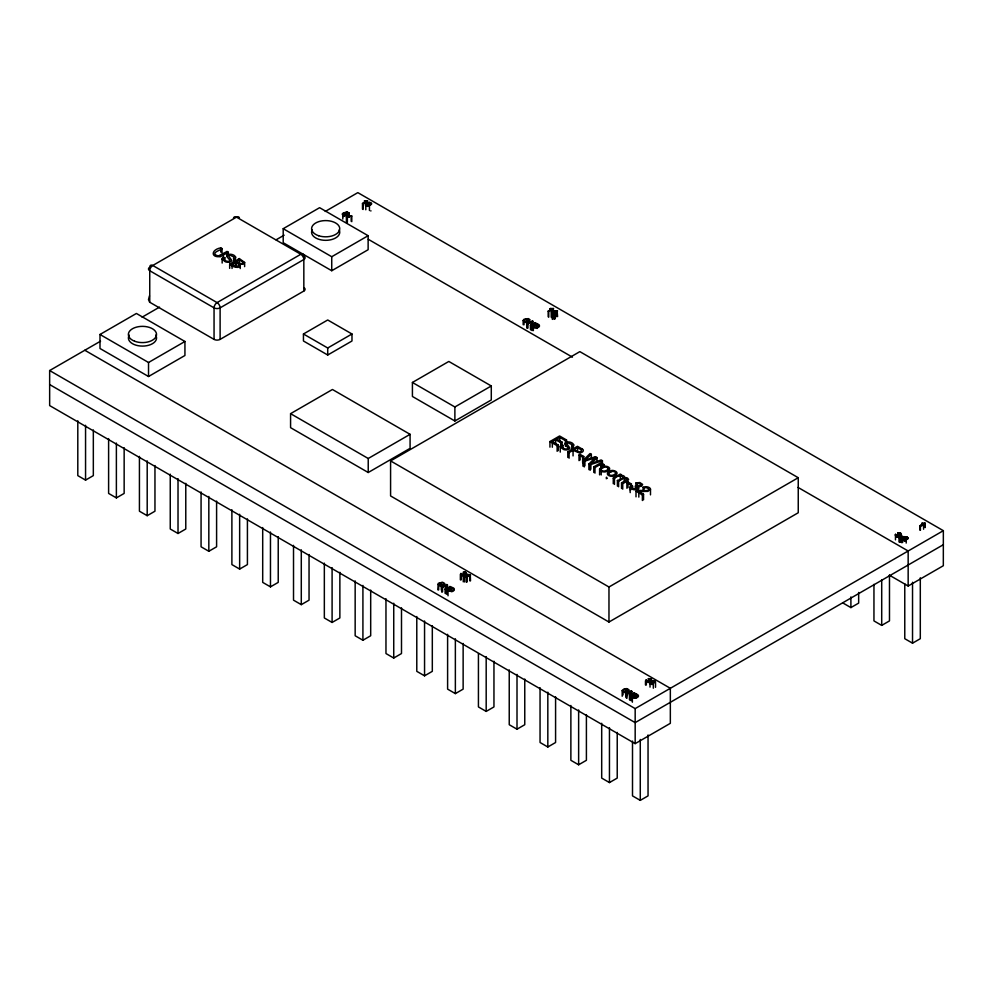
<?xml version="1.0" encoding="UTF-8"?>
<svg xmlns="http://www.w3.org/2000/svg" width="993" height="993" viewBox="0 0 993 993"><rect width="100%" height="100%" fill="white"/><g stroke="black" fill="none" stroke-linecap="round" stroke-linejoin="round"><path stroke-width="1.49" d="M630.207 492.602C630.282 491.56 628.842 483.939 632.553 486.136L632.553 488.941M437.826 589.854L438.36 583.263L442.642 582.27L444.79 583.623L444.417 584.728L443.685 584.492A2.309 1.328 0 0 0 443.325 583.015A2.309 1.328 0 0 0 440.718 582.742L438.695 584.132L438.67 589.929M438.67 584.318L440.569 585.733L442.307 585.324L440.892 584.505L441.438 584.182L443.486 585.361L440.693 586.28L437.839 584.38M523.174 324.711L523.187 320.379L524.056 319.249L528.288 318.604L530.175 319.957L529.033 320.751A2.309 1.328 0 0 0 528.673 319.274A2.309 1.328 0 0 0 526.067 319.014L524.056 320.354L524.019 324.785M622.189 696.267L622.214 690.42L624.175 688.857L626.682 688.621L628.917 689.701L628.78 693.958M623.033 694.939L623.07 690.507L625.081 689.179A2.309 1.328 0 0 1 627.675 689.427A2.309 1.328 0 0 1 628.147 690.942L628.048 693.71M646.282 685.033L646.654 680.217L645.971 679.932M470.508 580.88L470.272 574.773L466.834 574.326L466.834 577.132M599.586 474.865L599.623 468.994L600.964 467.442A9.049 5.226 0 0 1 601.857 466.933L603.57 466.313A3.997 2.309 0 0 1 605.507 466.164A4.667 2.694 0 0 1 608.945 470.322M470.508 575.332L469.217 576.325L465.643 576.35A3.289 1.899 0 0 0 464.674 576.374L464.674 581.985M530.448 329.589L530.448 325.394L531.652 321.769L527.308 323.581L527.308 327.777M531.578 328.993L531.578 324.785L532.782 321.173L527.308 323.581M445.1 593.33L445.1 589.134L446.304 585.51L441.959 587.322L441.959 591.518M441.959 587.322L446.788 584.529L447.433 584.914L446.229 588.526L450.574 586.726L445.1 589.134M629.463 699.755L629.463 695.547L630.667 691.935L626.322 693.735L626.322 697.942M626.322 693.735L631.138 690.954L631.796 691.327L630.592 694.951L634.328 692.791L634.937 695.944M538.839 326.114L536.083 327.504L533.353 326.436L533.353 330.632M453.516 589.805L450.735 591.245L448.017 590.165L448.017 595.775M637.878 696.23L635.086 697.657L632.367 696.59L632.367 702.2M149.459 295.79L148.491 299.638L149.62 302.182L214.054 339.383A4.295 2.482 0 0 0 220.111 339.383L303.833 291.048A4.295 2.482 0 0 0 304.33 287.896M346.408 222.606L346.408 216.995L348.58 214.215L349.213 214.575L347.401 216.722L351.783 216.052L351.783 221.662M901.644 542.674L901.272 535.004L899.099 537.796L904.474 536.853L904.474 541.048M901.135 542.178L901.272 535.004M901.905 535.364L900.068 537.548L900.068 541.744M367.286 203.329L368.589 202.572A2.073 1.204 0 0 1 370.65 202.671L370.972 202.82A2.197 1.266 0 0 1 371.556 204.037A2.594 1.502 0 0 1 371.27 204.434L370.488 205.005A10.687 6.169 0 0 1 369.83 205.377L368.788 205.812A3.24 1.874 0 0 1 368.229 205.948L367.869 205.998A2.123 1.229 0 0 1 366.231 205.774L365.523 205.29A1.701 0.981 0 0 1 365.436 204.533L367.112 205.563L369.334 204.992M584.914 465.779L584.914 460.181L595.477 456.693L597.016 457.587L593.504 461.211A36.791 21.238 0 0 1 590.86 463.607L590.847 469.205M594.286 458.543L588.899 464.041L588.899 469.639M594.373 458.468L595.055 457.798M582.941 466.201L582.941 460.603L590.041 453.553L591.344 454.31L591.344 458.518M895.475 539.857L895.475 534.259C895.09 536.431 899.844 535.81 898.255 534.073M591.344 454.31L584.914 460.181M632.553 486.136C630.319 487.985 634.117 489.35 635.632 488.655C639.976 488.059 633.646 482.524 635.57 488.519M608.883 470.297C606.388 472.569 600.839 472.891 599.586 469.267M233.392 262.549L234.038 257.621A2.309 1.328 0 0 0 234.038 257.038L230.091 255.238A1.701 0.981 0 0 0 229.346 255.437L228.961 255.673A1.539 0.881 0 0 0 228.7 256.132L231.754 260.315A3.24 1.874 0 0 1 231.22 261.283L231.071 261.407A3.947 2.271 0 0 1 230.525 261.742A3.662 2.11 0 0 1 227.807 262.251M571.484 450.226L572.129 445.298A2.309 1.328 0 0 0 572.129 444.703L568.182 442.903A1.701 0.981 0 0 0 567.437 443.101L567.164 443.263A1.539 0.881 0 0 0 566.792 443.797L569.845 447.98A3.24 1.874 0 0 1 569.312 448.948L569.163 449.072A3.947 2.271 0 0 1 568.617 449.407A3.662 2.11 0 0 1 567.462 449.804A4.109 2.371 0 0 1 566.643 449.916A3.823 2.209 0 0 1 565.787 449.928L564.893 449.829A5.586 3.227 0 0 1 563.441 449.432L560.362 447.061A4.32 2.495 0 0 1 560.35 445.956A4.68 2.706 0 0 1 561.157 444.926L562.857 445.286L562.857 448.091M227.695 262.264L226.801 262.164A5.586 3.227 0 0 1 225.349 261.755L222.271 259.396A4.32 2.495 0 0 1 222.258 258.279A4.68 2.706 0 0 1 223.065 257.261L224.766 257.621L224.058 259.421A4.68 2.706 0 0 0 224.778 260.203L225.126 260.451A6.318 3.649 0 0 0 225.696 260.774L226.069 260.936A4.121 2.383 0 0 0 227.025 261.233L227.757 261.333A2.048 1.179 0 0 0 229.594 260.861A1.75 1.018 0 0 0 229.929 260.203L227.298 257.137A4.717 2.718 0 0 1 227 256.566L226.925 256.144M562.857 445.286L562.15 447.086A4.68 2.706 0 0 0 562.87 447.88L563.217 448.128A6.318 3.649 0 0 0 563.788 448.439L564.161 448.613A4.121 2.383 0 0 0 565.116 448.91L565.849 448.997A2.048 1.179 0 0 0 567.686 448.526A1.75 1.018 0 0 0 568.021 447.868L565.389 444.802A4.717 2.718 0 0 1 565.091 444.243L565.017 443.821A3.116 1.8 0 0 1 565.799 442.63A3.513 2.023 0 0 1 567.487 442.009L567.748 441.984A3.351 1.936 0 0 1 568.815 441.947L569.92 442.121A6.045 3.488 0 0 1 571.26 442.568L571.769 442.816A8.589 4.953 0 0 1 572.514 443.263L573.817 444.727A3.649 2.11 0 0 1 573.805 445.547A4.009 2.321 0 0 1 573.135 446.428L572.762 449.494M234.671 263.219L235.043 258.763A4.009 2.321 0 0 0 235.713 257.87A3.649 2.11 0 0 0 235.726 257.063L234.422 255.586A8.589 4.953 0 0 0 233.678 255.139L233.169 254.891A6.045 3.488 0 0 0 231.828 254.444L230.724 254.282A3.351 1.936 0 0 0 229.656 254.307L229.395 254.345A3.513 2.023 0 0 0 227.707 254.953A3.116 1.8 0 0 0 226.913 256.144M222.01 252.805L222.01 248.598L220.744 247.865C211.037 249.628 210.69 257.808 220.086 256.604M222.01 248.598C222.109 249.702 211.435 252.284 215.779 255.002A7.534 4.357 0 0 0 216.126 255.189L217.628 255.722A2.346 1.353 0 0 0 218.423 255.784M228.316 255.04L228.316 252.234L227.037 251.502L218.745 255.76M222.73 255.462L228.316 252.234M99.995 334.48L136.401 313.465L184.934 341.48L184.934 355.494L148.528 376.508L99.995 348.493L99.995 334.48L148.528 362.495L184.934 341.48M283.204 228.7L319.609 207.686L368.13 235.713L368.13 249.715L331.736 270.729L283.204 242.714L283.204 228.7L331.736 256.728L368.13 235.713M229.668 268.371L229.668 264.163L239.313 258.59L244.626 262.425L243.297 264.126L240.219 264.374L240.219 268.582M232.052 264.262L235.391 262.338C241.1 263.455 238.605 267.775 235.428 266.136A6.268 3.624 0 0 1 234.745 265.801L232.052 264.262L232.052 268.458M236.495 265.901L236.495 261.693L239.487 259.967L241.411 261.085A9.545 5.511 0 0 1 242.677 261.916A2.048 1.179 0 0 1 242.317 263.294A2.048 1.179 0 0 1 239.934 263.505M84.815 350.256L670.337 688.298L670.337 723.326L635.172 743.633L49.65 405.578L49.65 370.55L100.566 341.158M142.098 317.177L159.525 307.122M276.091 239.822L284.135 235.18M325.245 211.447L357.828 192.63L943.35 530.684L943.325 565.725L908.161 586.019L889.368 575.17M364.381 201.082L364.952 200.747A4.208 2.433 0 0 0 367.559 200.884L362.495 203.54L362.495 209.138M362.495 203.54L366.268 201.356L366.268 205.551M348.58 217.008L349.263 213.147L346.867 211.77L343.913 212.936L343.913 215.729M303.448 333.996L327.715 319.982L351.981 333.996L351.981 340.996L327.715 355.01L303.448 340.996L303.448 333.996L327.715 347.997L351.981 333.996M77.802 420.809L77.802 475.622L85.559 480.115L93.33 475.622L93.33 429.944M108.609 438.596L108.609 493.422L116.38 497.903L124.15 493.422L124.15 447.731M290.577 413.659L332.444 389.492L410.084 434.326L410.084 448.339L368.229 472.507L290.577 427.673L290.577 413.659L368.229 458.493L410.084 434.326M139.43 456.395L139.43 511.209L147.2 515.69L154.958 511.209L154.958 465.531M412.418 382.466L448.824 361.452L491.287 385.967L491.287 399.968L454.881 420.982L412.418 396.468L412.418 382.466L454.881 406.981L491.287 385.967M524.019 320.59L525.645 321.931L527.643 321.583L527.643 324.388M550.06 308.699L550.631 308.364A4.208 2.433 0 0 0 553.238 308.488L553.61 311.492M523.174 320.578L525.682 322.464L528.822 321.62L526.786 320.441L526.228 320.764L527.643 321.583M548.173 316.755L548.173 311.144L551.947 308.96L551.947 311.765M548.173 311.144L553.61 308.686M551.227 317.201L551.227 311.591L557.11 310.735L557.582 316.618M531.578 324.785L535.314 322.626L535.922 325.791M552.17 319.063L552.17 313.453L553.312 312.795L553.312 318.405M552.356 317.214L552.356 311.603L553.871 312.472L556.018 311.243L556.018 316.841M530.448 325.394L535.922 322.986M552.17 313.453L555.112 313.192L555.112 318.803M554.553 319.113L554.454 312.82L557.582 311.008M532.161 326.387L536.99 323.594C543.978 326.449 534.383 330.309 532.161 326.387L532.161 330.582M533.353 326.436L537.076 324.289L538.082 324.872A2.88 1.663 0 0 1 539.174 326.052M170.25 474.182L170.25 529.008L178.02 533.489L185.778 529.008L185.778 483.318M201.07 491.969L201.07 546.795L208.828 551.276L216.598 546.795L216.598 501.105M390.584 460.913L579.85 351.634L798.248 477.72L798.248 512.748L608.97 622.028L390.584 495.941L390.584 460.913L608.97 587L798.248 477.72M231.89 509.769L231.89 564.583L239.648 569.076L247.418 564.583L247.418 518.905M262.698 527.556L262.698 582.382L270.468 586.863L278.226 582.382L278.226 536.692M549.948 447.148L549.948 441.55L559.593 435.977L566.556 439.998L566.556 442.804M552.331 447.247L552.331 441.649L555.67 439.725L560.995 442.791L562.1 442.158L562.1 444.951M566.556 439.998L565.451 440.644L559.767 437.354L556.775 439.08L562.1 442.158M549.948 441.55L557.135 445.696L558.24 445.05L558.24 450.661M293.518 545.356L293.518 600.169L301.289 604.65L309.046 600.169L309.046 554.491M567.81 457.463L567.81 451.865L577.467 446.291L581.327 448.526A12.177 7.025 0 0 1 582.481 449.283M567.81 451.865L569.088 452.597L573.06 450.301L579.204 452.87A4.009 2.309 0 0 0 582.804 451.629A4.009 2.309 0 0 0 582.606 449.233M577.628 447.669L574.177 449.668L576.66 451.095A5.797 3.339 0 0 0 577.963 451.691L578.373 451.79A1.936 1.117 0 0 0 579.006 451.852A2.371 1.365 0 0 0 581.203 449.829A8.664 5.002 0 0 0 580.173 449.171L577.628 447.669L577.628 451.877M579.018 460.628L579.018 455.017L580.123 454.384L583.76 456.482L583.76 460.678M579.018 455.017L582.643 457.115L583.76 456.482M593.789 472.469L593.789 466.859L600.802 462.812L601.87 463.421L601.87 467.629M600.765 468.262L600.765 464.054L601.87 463.421M593.789 466.859L594.968 467.542L598.618 465.432A6.579 3.798 0 0 1 600.082 464.786M324.339 563.143L324.339 617.969L332.096 622.45L339.867 617.969L339.867 572.278M613.277 483.715L613.277 478.105L620.29 474.058L621.345 474.666L620.302 475.275L620.302 479.47M613.277 478.105L614.456 478.787C617.733 473.438 629.55 476.789 617.41 480.5L617.41 486.111M617.41 480.5L618.602 481.183L622.636 478.849A3.327 1.924 0 0 1 624.659 478.179L626.931 479.52L621.544 482.883L621.544 488.494M621.544 482.883L622.723 483.566C623.306 483.094 631.449 480.24 627.526 478.105A3.351 1.936 0 0 0 625.528 477.621L624.299 477.683L624.299 481.878M626.906 482.672L628.01 482.027L631.647 484.125L630.53 484.77L626.906 482.672L626.906 488.271M463.272 581.861L463.272 576.25L467.033 577.752L467.033 581.948M446.825 594.323L446.825 590.127L451.641 587.335C458.816 588.638 448.824 596.036 451.641 587.335M448.017 590.165L451.728 588.03L452.734 588.613A2.88 1.663 0 0 1 453.838 589.792M355.159 580.93L355.159 635.756L362.917 640.237L370.687 635.756L370.687 590.078M636.004 496.835L636.004 491.237L642.372 494.911L643.538 494.229L643.538 499.839M385.967 598.729L385.967 653.543L393.737 658.036L401.495 653.543L401.495 607.865M416.787 616.516L416.787 671.342L424.557 675.823L432.315 671.342L432.315 625.652M447.607 634.316L447.607 689.13L455.365 693.61L463.135 689.13L463.135 643.452M478.427 653.63L478.427 706.929L486.185 711.41L493.955 706.929L493.955 661.239M509.235 669.89L509.235 724.716L517.005 729.197L524.763 724.716L524.763 679.038M623.033 690.743L624.659 692.096L626.657 691.736L626.657 695.944M622.189 690.669L624.597 692.605L627.837 691.773L625.801 690.607L625.242 690.917L626.657 691.736M921.715 526.153L922.286 523.013A4.208 2.433 0 0 0 924.893 523.15L925.265 527.544M919.828 530.001L919.828 525.806L923.602 523.621L923.602 529.219M919.828 525.806L925.265 523.348M629.463 695.547L634.937 693.139M631.176 696.54L636.004 693.759C643.129 696.701 632.814 700.388 631.176 696.54L631.176 700.748M632.367 696.59L636.079 694.442L637.096 695.026A2.88 1.663 0 0 1 638.189 696.217M540.055 687.69L540.055 742.503L547.826 746.997L555.583 742.503L555.583 696.825M49.65 370.55L635.172 708.605L943.35 530.684M943.35 544.698L635.172 722.619L49.65 384.564M570.876 705.477L570.876 760.303L578.634 764.784L586.404 760.303L586.404 714.612M843.131 603.111L850.902 607.592L858.66 603.111L858.66 592.449M601.696 723.276L601.696 778.09L609.454 782.571L617.224 778.09L617.224 732.412M873.952 584.356L873.952 620.91L881.71 625.391L889.48 620.91L889.48 575.22M632.504 741.063L632.504 795.889L640.274 800.37L648.044 795.889L648.044 734.969M904.772 583.872L904.772 638.698L912.53 643.179L920.3 638.698L920.3 577.789M644.172 490.989C642.037 483.74 653.965 490.368 645.897 490.641A25.346 14.634 0 0 1 642.086 490.542A12.028 6.939 0 0 0 636.923 490.703A3.053 1.763 0 0 0 636.004 491.237M607.344 478.254L606.239 478.7M635.57 485.714L636.749 485.18C640.075 491.125 631.176 490.753 630.207 487.104M461.137 573.532A2.048 1.179 0 0 0 462.428 575.419A2.048 1.179 0 0 0 464.712 573.88C468.348 575.133 465.022 569.945 463.768 572.489A1.291 0.745 0 0 1 465.692 572.427A1.291 0.745 0 0 1 465.543 573.532A1.291 0.745 0 0 1 463.657 573.309L463.52 573.681M904.772 541.247L905.368 538.169A1.291 0.745 0 0 0 907.267 538.491A1.291 0.745 0 0 0 907.416 537.374A1.291 0.745 0 0 0 905.479 537.436C906.373 534.966 910.395 539.758 906.485 538.926A2.048 1.179 0 0 1 904.151 540.366A2.048 1.179 0 0 1 902.86 538.479M461.174 579.912L461.174 574.314L463.086 574.959L463.582 573.731M646.282 680.838L648.193 681.483L648.739 680.279M636.811 489.437L638.797 488.134L638.412 486.582L641.54 486.309L642.608 484.385L639.864 482.548L635.992 482.921L640.994 484.212L640.659 485.416L638.685 485.862A3.5 2.023 0 0 1 636.935 485.304M897.883 537.139L897.883 532.943L900.763 533.167L901.036 534.346L899.149 534.793L899.099 542.004M648.429 681.409L648.367 678.616L651.557 679.138L651.371 680.168L649.645 680.466L649.583 683.246M348.68 213.483L346.756 212.378L345.229 212.961L345.229 215.766M590.847 463.607L601.137 459.958L602.416 460.702L602.416 464.898M463.259 574.91L463.259 572.092M603.57 467.418L603.732 467.355A3.14 1.812 0 0 1 604.998 467.082A2.793 1.614 0 0 1 608.088 468.783M611.055 471.737L611.216 471.675A3.14 1.812 0 0 1 612.47 471.402A2.793 1.614 0 0 1 615.573 473.102M594.844 457.872L584.244 461.348L582.941 460.603M588.899 464.041L590.127 464.749L602.416 460.702M347.376 216.747L347.376 222.358M900.068 537.548L904.474 536.853M602.863 465.531L604.365 465.134M351.783 216.052L346.408 216.995M451.604 591.642L446.825 590.127M552.356 311.603L556.018 311.243M526.675 322.104L526.724 326.312M625.689 692.27L625.739 696.478M638.822 497.108L638.822 491.51A6.566 3.798 0 0 1 640.609 491.436L647.908 491.386L650.489 489.276L650.489 494.874M906.373 538.914L906.187 543.084M464.65 573.954L464.476 576.734M638.412 486.582L638.412 490.79M628.048 690.917L628.78 691.153M897.672 534.333L897.672 537.139M904.772 538.442C907.292 540.378 902.016 540.341 902.587 538.355L902.587 542.563M345.279 212.825A2.321 1.341 0 0 1 347.091 214.302A2.321 1.341 0 0 1 344.708 215.481A2.222 1.291 0 0 1 342.573 214.836A2.222 1.291 0 0 1 342.734 213.433L343.466 213.78L343.466 216.586M233.392 258.354L234.671 259.024M571.484 446.018L572.762 446.689M554.454 312.82L555.112 313.192M551.227 311.591L553.312 312.795M901.272 542.004L901.905 542.364M368.304 239.313L572.427 357.157M798.037 487.414L908.161 550.991L908.161 586.019M638.822 491.51L643.538 494.229M552.331 441.649L558.24 445.05M236.495 261.693L238.581 262.897A7.472 4.32 0 0 0 239.896 263.542M229.668 264.163C231.146 266.757 241.436 269.773 240.219 264.374M464.674 576.387L467.033 577.752M643.129 491.585L643.129 487.377L644.172 488.184M466.834 574.326L469.664 575.406L466.313 575.915A6.008 3.475 0 0 0 463.731 575.99M897.883 532.943L898.38 533.328A1.291 0.745 0 0 1 900.303 533.266A1.291 0.745 0 0 1 900.167 534.383A1.291 0.745 0 0 1 898.268 534.16M648.367 678.616L648.876 679.013A1.291 0.745 0 0 1 650.8 678.939A1.291 0.745 0 0 1 650.651 680.056A1.291 0.745 0 0 1 648.752 679.833M343.913 212.936L344.385 213.296A1.514 0.881 0 0 1 346.085 214.265A1.514 0.881 0 0 1 344.099 215.009A1.514 0.881 0 0 1 343.28 213.718M637.034 486.496L636.997 483.703M461.174 574.314L460.864 573.408L460.864 577.616M924.893 523.125L924.893 527.32M920.412 526.141L920.412 530.349M912.53 582.27L912.53 643.179M905.368 538.169L905.368 540.974M904.983 537.039L904.983 541.247M903.866 536.505L903.866 540.701M899.646 538.119L899.646 542.315M896.158 534.544L896.158 537.35M881.71 579.701L881.71 625.391M850.902 596.942L850.902 607.592M655.529 681.719L655.529 687.317M653.344 682.601L653.344 688.211M653.332 682.65A1.725 0.993 0 0 0 655.318 681.719A1.725 0.993 0 0 0 653.493 680.677A1.725 0.993 0 0 0 651.892 681.831L651.991 684.624M650.018 682.911L650.018 687.119M648.876 679.013L648.876 681.806M645.475 680.764L645.475 684.971M642.372 494.911L642.372 500.509M640.274 739.462L640.274 800.37M636.079 694.442L636.079 697.247M635.992 482.921L635.992 488.519M636.004 693.759L636.004 697.967M635.172 708.605L635.172 743.633M634.328 692.791L634.328 695.596M631.796 691.327L631.796 695.534M631.188 485.552L631.188 488.357M631.138 690.954L631.138 695.15M630.53 484.77L630.53 490.368M630.667 691.935L630.592 699.146M630.108 695.932L630.108 700.127M628.01 482.027L628.01 487.637M626.931 694.095L626.931 698.29M626.049 692.816L626.049 697.012M622.723 483.566L622.723 489.164M618.602 481.183L618.602 486.781M614.456 478.787L614.456 484.398M609.454 727.757L609.454 782.571M608.97 587L608.97 622.028M601.199 474.964L601.199 469.366A2.78 1.601 0 0 0 604.141 471.067A2.942 1.701 0 0 0 605.246 470.881L605.904 470.645A5.002 2.892 0 0 0 608.225 468.808M597.016 457.587L597.016 461.782M595.477 456.693L595.477 459.498M594.968 467.542L594.968 473.14M590.127 464.749L590.127 470.347M584.244 461.348L584.244 466.958M582.643 457.115L582.643 462.726M580.123 454.384L580.123 459.982M578.634 709.958L578.634 764.784M573.06 450.301L573.06 455.911M569.088 452.597L569.088 458.207M565.451 440.644L565.451 446.242M561.591 444.628L561.591 447.433M560.995 442.791L560.995 446.999M560.251 446.515L560.251 452.125M559.767 437.354L559.767 441.562M557.11 310.735L557.11 316.333M557.135 445.696L557.135 451.306M555.67 439.725L555.67 443.921M553.871 312.472L553.908 318.741M553.238 308.463L553.238 311.268M552.766 313.8L552.766 319.398M551.785 311.268L551.785 316.879M548.757 311.492L548.757 317.09M547.826 692.171L547.826 746.997M536.99 323.594L537.076 328.484M535.314 322.626L535.314 325.431M532.782 321.173L532.782 323.979M532.124 320.789L532.124 323.594M531.652 321.769L531.652 324.574M531.094 325.766L531.094 329.974M529.033 320.751L529.033 323.557M527.916 323.929L527.916 328.137M527.035 322.651L527.035 328.261M517.005 674.384L517.005 729.197M486.185 656.584L486.185 711.41M469.701 575.208L469.701 580.818M466.449 578.087L466.449 582.295M463.644 573.222L463.644 576.027M460.367 574.252L460.367 579.85M455.365 638.797L455.365 693.61M454.881 406.981L454.881 420.982M449.966 586.366L449.966 589.172M447.433 584.914L447.433 587.707M446.788 584.529L446.788 588.737M446.304 585.51L446.229 592.734M445.758 589.507L445.758 593.715M443.685 584.492L443.685 587.297M442.568 587.67L442.568 591.878M441.686 586.391L441.686 592.002M441.438 584.182L441.438 586.987M441.376 585.858L441.376 590.053M424.557 620.997L424.557 675.823M393.737 603.21L393.737 658.036M369.446 210.528L369.446 204.93A1.936 1.117 0 0 1 367.41 204.446A1.837 1.067 0 0 1 367.112 204.024A2.135 1.229 0 0 1 367.1 203.677A1.936 1.117 0 0 1 367.286 203.354M368.229 458.493L368.229 472.507M367.559 200.859L367.559 206.457M365.796 204.161L365.796 209.771M364.952 200.747L364.952 203.553M363.078 203.875L363.078 209.486M362.917 585.423L362.917 640.237M351.174 215.704L351.174 221.315M349.263 213.147L349.213 217.368M346.867 211.77L346.954 222.928M346.756 212.378L346.756 216.573M344.385 213.296L344.385 216.102M342.784 213.458L342.784 219.068M332.096 567.624L332.096 622.45M331.736 256.728L331.736 270.729M327.715 347.997L327.715 355.01M303.833 291.048L303.833 259.521A4.295 2.482 0 0 0 303.833 256.02A4.295 2.482 -60 0 0 300.805 254.27L236.495 217.144A4.295 2.482 60 0 0 233.516 218.286M301.289 549.837L301.289 604.65M270.468 532.037L270.468 586.863M244.626 262.425L244.626 266.633M239.648 514.25L239.648 569.076M239.313 258.59L239.487 264.175M235.391 262.338L235.391 266.534M227.037 251.502L227.037 255.71M224.766 257.621L224.766 260.414M223.499 256.951L223.499 259.756M222.159 258.85L222.159 263.046M220.744 247.865L220.744 252.073M220.111 339.383L220.111 307.855A4.295 2.482 60 0 0 217.082 302.604L152.773 265.479A4.295 2.482 60 0 0 149.744 267.229A4.295 2.482 0 0 0 149.744 270.729L149.744 302.257M214.054 339.383L214.054 307.855A4.295 2.482 -60 0 1 217.082 302.604L300.805 254.27A4.295 2.482 60 0 1 303.833 259.521L220.111 307.855A4.295 2.482 0 0 1 214.054 307.855L149.744 270.729A4.295 2.482 -60 0 1 152.773 265.479L236.495 217.144A4.295 2.482 -60 0 1 239.412 218.001M208.828 496.463L208.828 551.276M178.02 478.663L178.02 533.489M148.528 362.495L148.528 376.508M147.2 460.876L147.2 515.69M116.38 443.077L116.38 497.903M85.559 425.289L85.559 480.115M339.172 229.917A14.076 8.118 0 0 1 325.667 240.331A14.076 8.118 0 0 1 312.174 229.917M155.653 335.137A14.076 8.118 0 0 1 142.471 346.098A14.076 8.118 0 0 1 129.289 335.137M643.042 487.315A4.605 2.656 0 0 1 647.808 486.98A4.605 2.656 0 0 1 650.502 489.276M620.377 475.424A3.24 1.874 0 0 1 623.629 475.858A3.24 1.874 0 0 1 624.498 477.707M612.991 470.496A3.997 2.309 0 0 0 611.055 470.632L609.342 471.253A9.049 5.226 0 0 0 608.448 471.762C604.104 475.97 614.108 477.993 616.368 474.617A4.667 2.694 0 0 0 612.991 470.521M608.56 473.661A5.077 2.929 0 0 1 611.129 471.824M608.672 473.686A2.78 1.601 0 0 0 611.626 475.386A2.942 1.701 0 0 0 612.731 475.2L613.389 474.977A5.002 2.892 0 0 0 615.71 473.127M606.661 477.211A4.779 2.756 0 0 1 606.202 477.496M601.075 469.341A5.077 2.929 0 0 1 603.657 467.504M600.79 464.091A4.531 2.619 0 0 1 602.577 463.892A2.706 1.564 0 0 1 604.228 465.134M599.983 464.637A2.098 1.204 0 0 1 602.85 465.531M222.693 255.437A10.004 5.772 0 0 1 220.123 256.641M229.371 262.127A4.109 2.371 0 0 1 228.551 262.251M366.268 201.356A5.176 2.991 0 0 1 364.381 201.07M370.91 210.752A1.502 0.869 0 0 1 370.836 211.037M369.384 202.46A2.197 1.266 0 0 1 369.806 202.473M463.272 576.25A1.527 0.881 0 0 1 463.756 576.052M899.335 534.731A2.048 1.179 0 0 1 897.039 536.27A2.048 1.179 0 0 1 895.76 534.383M923.602 523.621A5.176 2.991 0 0 1 921.715 523.336M653.444 682.588A2.036 1.179 0 0 1 651.644 684.065A2.036 1.179 0 0 1 649.447 682.774A2.036 1.179 0 0 1 652.029 681.757M649.819 680.404A2.048 1.179 0 0 1 647.535 681.943A2.048 1.179 0 0 1 646.244 680.056M551.947 308.96A5.176 2.991 0 0 1 550.06 308.686M654.722 681.657C653.109 684.103 651.669 679.56 654.722 681.657M318.641 235.738A14.076 8.118 0 0 0 339.743 228.7A14.076 8.118 0 0 0 318.641 221.675A14.076 8.118 0 0 0 318.641 235.738M134.576 341.207A14.076 8.118 0 0 0 156.497 335.063A14.076 8.118 0 0 0 136.314 327.169A14.076 8.118 0 0 0 134.576 341.207M368.651 204.521A1.502 0.869 0 0 0 370.91 203.788A1.502 0.869 0 0 0 368.664 203.019A1.502 0.869 0 0 0 368.651 204.521M650.663 683.618A1.415 0.819 0 0 0 652.835 682.973A1.415 0.819 0 0 0 650.775 682.203A1.415 0.819 0 0 0 650.663 683.618"/></g></svg>
